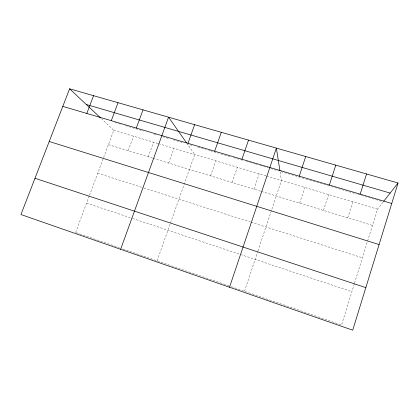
<?xml version="1.0" encoding="UTF-8"?>
<svg xmlns="http://www.w3.org/2000/svg" width="419" height="419" viewBox="0 0 419 419"><rect width="100%" height="100%" fill="white"/><g stroke="black" fill="none" stroke-linecap="round" stroke-linejoin="round"><path stroke-width="0.31" stroke-dasharray="2.1 1.57" d="M354.338 283.783L341.527 325.013L229.35 285.968M354.526 283.176L377.514 209.181L382.882 202.335M347.744 217.828L352.819 201.796M323.473 210.406L328.585 194.552M299.658 203.126L304.802 187.44M244.518 291.247L257.748 251.552M257.952 250.95L281.453 180.458L280.023 171.35L305.058 178.751M253.998 189.163L259.199 173.801M232.105 182.464L237.332 167.265M210.595 175.886L215.848 160.838M157.088 260.817L194.73 154.522L187.314 143.947L193.573 145.796M168.679 163.07L173.974 148.316M148.253 156.821L153.569 142.214M128.172 150.683L133.509 136.217M75.609 232.451L89.263 195.919M89.488 195.317L113.779 130.314L101.649 118.923M114.743 122.495L122.139 124.684M125.276 125.611L143.471 130.985M154.024 134.106L156.507 134.839M162.708 136.673L168.878 138.495M173.183 139.768L183.014 142.675M197.951 147.09L206.09 149.494M208.594 150.238L209.846 150.604M210.464 150.788L218.529 153.176M221.012 153.909L230.937 156.842M233.414 157.575L243.261 160.482M246.341 161.394L255.569 164.122M256.187 164.306L257.444 164.677M259.953 165.416L268.102 167.825M270.611 168.569L278.766 170.978M306.305 179.117L330.601 186.298M331.22 186.481L356.658 194.002M357.899 194.369L381.4 201.314M113.779 130.314L157.9 143.508M158.518 143.696L265.997 175.833M266.615 176.022L377.514 209.181M108.427 144.644L152.584 158.146M153.202 158.335L260.807 191.242M261.425 191.431L372.475 225.396M97.732 173.251L143.209 187.78M143.832 187.979L250.426 222.033M251.049 222.232L362.404 257.805M86.576 203.105L131.969 218.262M132.577 218.461L351.887 291.671M76.211 232.66L119.268 247.65M122.893 248.912L228.743 285.758"/><path stroke-width="0.63" d="M398.05 183.003L352.719 330.188L20.95 214.538L69.596 88.812L398.05 183.003L383.621 201.392M360.172 194.165L366.541 173.969M329.35 185.067L335.776 165.149M299.245 176.179L305.729 156.528M229.507 287.24L276.372 148.111L279.929 170.769M241.952 159.262L248.525 140.124M214.669 151.207L221.284 132.315M187.979 143.329L194.631 124.668M120.63 249.284L168.553 117.189L186.607 142.937M136.311 128.073L143.026 109.872M111.292 120.682L118.038 102.702M86.796 113.449L93.563 95.684M86.314 104.514L390.152 193.075M62.803 106.368L391.744 203.487M49.206 141.502L379.095 244.549M34.981 178.279L365.834 287.617M69.596 88.812L100.738 118.069"/></g></svg>
